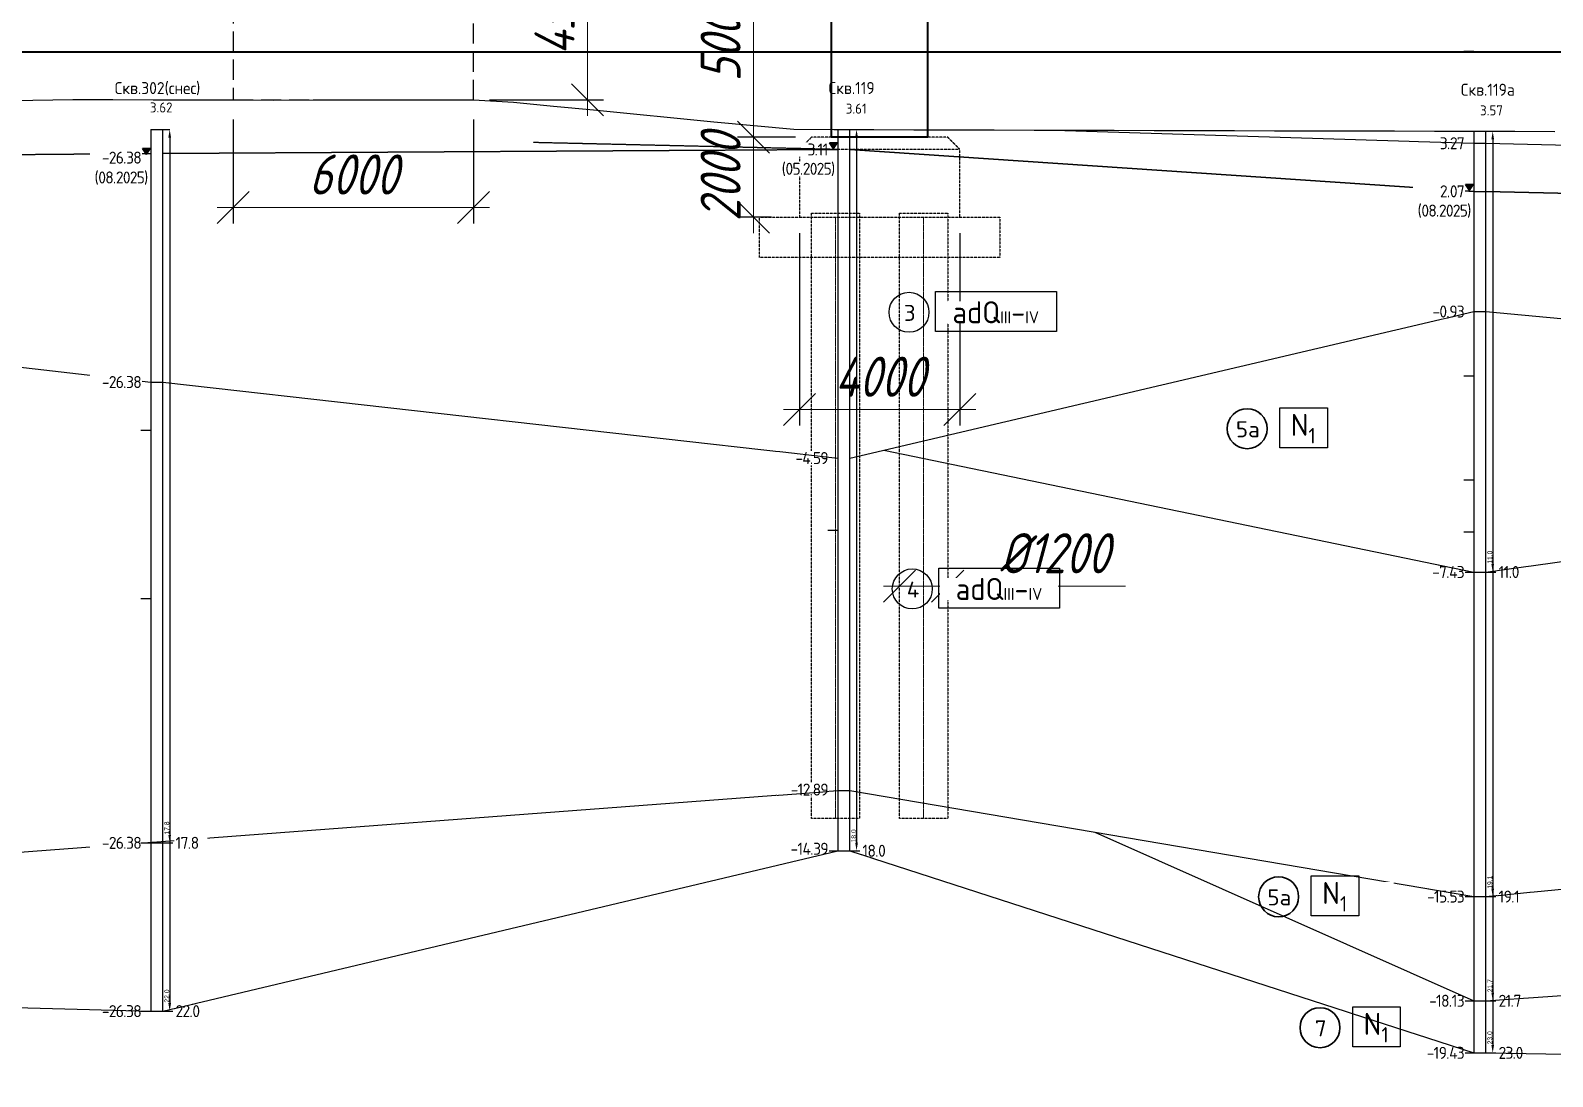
# Model space of a CAD drawing. Header units: millimetres. Extents: x 1864 to 10174863, y -4887456 to 5366151.
# Drawn here: x 9822958 to 9860962, y -20026 to 6080 of the extents above; entities that cross this region are included whole.
import ezdxf
from ezdxf.enums import TextEntityAlignment as Align

# ---------------------------------------------------------------- set-up
doc = ezdxf.new("R2010")
doc.units = ezdxf.units.MM
for name, pattern in [('ACAD_ISO10W100', [18.5, 12, -3, 0.5, -3]), ('DASHED', [7, 5, -2, 0]), ('невидимая', [9.525, 6.35, -3.175]), ('осевая', [2, 1.25, -0.25, 0.25, -0.25])]:
    doc.linetypes.add(name, pattern=pattern)
for name, color, linetype, lineweight in [('01_Основные', 7, 'Continuous', 40), ('1-Бетон', 106, 'Continuous', 35), ('S-OPOR', 2, 'Continuous', 40), ('ИС_Основная', 7, 'Continuous', 35), ('ИС_Ось', 3, 'осевая', 18), ('ИС_Размер', 3, 'Continuous', 18), ('Тонкая', 3, 'Continuous', 15), ('Штриховка', 2, 'Continuous', 5)]:
    doc.layers.add(name, color=color, linetype=linetype, lineweight=lineweight)
for name, color, linetype in [('geology', 250, 'Continuous'), ('Возрастные индексы', 1, 'Continuous'), ('Геология', 250, 'Continuous'), ('ИС_Невидимая', 4, 'невидимая'), ('Номера ИГЭ', 22, 'Continuous'), ('Отметки в скважинах', 7, 'Continuous'), ('Скважина', 170, 'Continuous'), ('Черный профиль', 3, 'Continuous')]:
    doc.layers.add(name, color=color, linetype=linetype)
doc.layers.add('Оси_Невидимые', color=5, linetype='Continuous', plot=False)
doc.layers.add('Помощь_Невидимый', color=7, linetype='Continuous', lineweight=30, plot=False)
doc.styles.add('0', font='isocpeur.ttf', dxfattribs={"width": 0.8, "oblique": 15})
doc.styles.get("Standard").update_dxf_attribs({"font": 'arial.ttf'})
doc.styles.add('Стандарт-геология', font='romant.shx', dxfattribs={"width": 0.9, "height": 2.5})
doc.dimstyles.new('М400нов', dxfattribs={"dimscale": 400, "dimtxt": 2.5, "dimasz": 2, "dimexe": 1, "dimexo": 1, "dimgap": 0.8, "dimtad": 1, "dimdec": 0, "dimzin": 0, "dimdsep": 46, "dimtxsty": '0', "dimblk": 'OBLIQUE', "dimcen": 0.09, "dimdle": 1, "dimclrd": 256, "dimclre": 256, "dimclrt": 256, "dimadec": 4, "dimazin": 0, "dimtfac": 1, "dimtdec": 0, "dimtmove": 1, "dimatfit": 2, "dimfxl": 1, "dimtolj": 1, "dimtzin": 0, "dimlwd": -1, "dimarcsym": 0})
doc.dimstyles.new('Скважина', dxfattribs={"dimtxt": 1.2, "dimasz": 2, "dimexe": 0, "dimexo": 0, "dimgap": 0.1, "dimtad": 1, "dimjust": 2, "dimtoh": 1, "dimdec": 1, "dimlfac": 0.1, "dimrnd": 0.1, "dimzin": 0, "dimdsep": 46, "dimtxsty": 'Standard', "dimcen": 0, "dimdle": 1.5, "dimadec": 1, "dimazin": 0, "dimtfac": 1, "dimtdec": 1, "dimtofl": 0, "dimtmove": 0, "dimatfit": 3, "dimfxl": 3, "dimtolj": 1, "dimtzin": 0, "dimarcsym": 0})

# ---------------------------------------------------------------- blocks, each defined once
blk = doc.blocks.new('_OBLIQUE')
at = {"color": 0, "linetype": 'ByBlock', "lineweight": -2}
blk.add_line((0.5, 0.5), (-0.5, -0.5), dxfattribs=at)
blk = doc.blocks.new('*D893')
at = {"layer": 'Defpoints', "color": 0, "linetype": 'Continuous', "transparency": 16777216}
for p in [(9828018, 4256), (9834018, 4256), (9834018, 1665)]:
    blk.add_point(p, dxfattribs=at)
at = {"layer": 'ИС_Размер', "lineweight": -2, "transparency": 16777216}
for p, q in [((9828018, 3856), (9828018, 1265)), ((9834018, 3856), (9834018, 1265))]:
    blk.add_line(p, q, dxfattribs=at)
at = {"layer": 'ИС_Размер', "transparency": 16777216}
blk.add_line((9827618, 1665), (9834418, 1665), dxfattribs=at)
at = {"layer": 'ИС_Размер', "linetype": 'Continuous', "transparency": 16777216, "xscale": 800, "yscale": 800, "zscale": 800, "rotation": 180}
blk.add_blockref('_OBLIQUE', (9828018, 1665), dxfattribs=at)
at = {"layer": 'ИС_Размер', "linetype": 'Continuous', "transparency": 16777216, "xscale": 800, "yscale": 800, "zscale": 800}
blk.add_blockref('_OBLIQUE', (9834018, 1665), dxfattribs=at)
at = {"layer": 'ИС_Размер', "linetype": 'Continuous', "transparency": 16777216, "insert": (9831018, 2485), "char_height": 1000, "attachment_point": 5, "style": '0'}
blk.add_mtext('\\A1;6000', dxfattribs=at)
blk = doc.blocks.new('*D892')
at = {"layer": 'Defpoints', "color": 0, "linetype": 'Continuous', "transparency": 16777216}
for p in [(9834018, 8851), (9836864, 8851), (9834018, 4351)]:
    blk.add_point(p, dxfattribs=at)
at = {"layer": 'ИС_Размер', "transparency": 16777216}
blk.add_line((9836864, 3951), (9836864, 9251), dxfattribs=at)
at = {"layer": 'ИС_Размер', "lineweight": -2, "transparency": 16777216}
for p, q in [((9834418, 8851), (9837264, 8851)), ((9834418, 4351), (9837264, 4351))]:
    blk.add_line(p, q, dxfattribs=at)
at = {"layer": 'ИС_Размер', "linetype": 'Continuous', "transparency": 16777216, "xscale": 800, "yscale": 800, "zscale": 800}
for p, rotation in [((9836864, 8851), 90), ((9836864, 4351), 270)]:
    blk.add_blockref('_OBLIQUE', p, dxfattribs=dict(at, rotation=rotation))
at = {"layer": 'ИС_Размер', "linetype": 'Continuous', "transparency": 16777216, "insert": (9836044, 6601), "char_height": 1000, "attachment_point": 5, "rotation": 90, "style": '0'}
blk.add_mtext('\\A1;4500', dxfattribs=at)
blk = doc.blocks.new('*D1001')
at = {"layer": 'Defpoints', "color": 0, "linetype": 'Continuous', "transparency": 16777216}
for p in [(9842960, 8417), (9841009, 3417), (9842460, 3417)]:
    blk.add_point(p, dxfattribs=at)
at = {"layer": 'ИС_Размер', "transparency": 16777216}
blk.add_line((9841009, 8817), (9841009, 3017), dxfattribs=at)
at = {"layer": 'ИС_Размер', "lineweight": -2, "transparency": 16777216}
for p, q in [((9842560, 8417), (9840609, 8417)), ((9842060, 3417), (9840609, 3417))]:
    blk.add_line(p, q, dxfattribs=at)
at = {"layer": 'ИС_Размер', "linetype": 'Continuous', "transparency": 16777216, "xscale": 800, "yscale": 800, "zscale": 800}
for p, rotation in [((9841009, 8417), 90), ((9841009, 3417), 270)]:
    blk.add_blockref('_OBLIQUE', p, dxfattribs=dict(at, rotation=rotation))
at = {"layer": 'ИС_Размер', "linetype": 'Continuous', "transparency": 16777216, "insert": (9840189, 5917), "char_height": 1000, "attachment_point": 5, "rotation": 90, "style": '0'}
blk.add_mtext('\\A1;5000', dxfattribs=at)
blk = doc.blocks.new('*D1000')
at = {"layer": 'Defpoints', "color": 0, "linetype": 'Continuous', "transparency": 16777216}
for p in [(9841009, 3417), (9842159, 3417), (9841859, 1417)]:
    blk.add_point(p, dxfattribs=at)
at = {"layer": 'ИС_Размер', "transparency": 16777216}
blk.add_line((9841009, 1017), (9841009, 3817), dxfattribs=at)
at = {"layer": 'ИС_Размер', "lineweight": -2, "transparency": 16777216}
for p, q in [((9841759, 3417), (9840609, 3417)), ((9841459, 1417), (9840609, 1417))]:
    blk.add_line(p, q, dxfattribs=at)
at = {"layer": 'ИС_Размер', "linetype": 'Continuous', "transparency": 16777216, "xscale": 800, "yscale": 800, "zscale": 800}
for p, rotation in [((9841009, 3417), 90), ((9841009, 1417), 270)]:
    blk.add_blockref('_OBLIQUE', p, dxfattribs=dict(at, rotation=rotation))
at = {"layer": 'ИС_Размер', "linetype": 'Continuous', "transparency": 16777216, "insert": (9840189, 2417), "char_height": 1000, "attachment_point": 5, "rotation": 90, "style": '0'}
blk.add_mtext('\\A1;2000', dxfattribs=at)
blk = doc.blocks.new('*D1004')
at = {"layer": 'Defpoints', "color": 0, "linetype": 'Continuous', "transparency": 16777216}
for p in [(9842160, 1417), (9846160, 1417), (9846160, -3382)]:
    blk.add_point(p, dxfattribs=at)
at = {"layer": 'ИС_Размер', "lineweight": -2, "transparency": 16777216}
for p, q in [((9842160, 1017), (9842160, -3782)), ((9846160, 1017), (9846160, -3782))]:
    blk.add_line(p, q, dxfattribs=at)
at = {"layer": 'ИС_Размер', "transparency": 16777216}
blk.add_line((9841760, -3382), (9846560, -3382), dxfattribs=at)
at = {"layer": 'ИС_Размер', "linetype": 'Continuous', "transparency": 16777216, "xscale": 800, "yscale": 800, "zscale": 800, "rotation": 180}
blk.add_blockref('_OBLIQUE', (9842160, -3382), dxfattribs=at)
at = {"layer": 'ИС_Размер', "linetype": 'Continuous', "transparency": 16777216, "xscale": 800, "yscale": 800, "zscale": 800}
blk.add_blockref('_OBLIQUE', (9846160, -3382), dxfattribs=at)
at = {"layer": 'ИС_Размер', "linetype": 'Continuous', "transparency": 16777216, "insert": (9844160, -2562), "char_height": 1000, "attachment_point": 5, "style": '0'}
blk.add_mtext('\\A1;4000', dxfattribs=at)
blk = doc.blocks.new('*D999')
at = {"layer": 'Defpoints', "color": 0, "linetype": 'Continuous', "transparency": 16777216}
for p in [(9844659, -7787), (9845859, -7787), (9845859, -7787)]:
    blk.add_point(p, dxfattribs=at)
at = {"layer": 'ИС_Размер', "transparency": 16777216}
for p, q in [((9844259, -7787), (9846259, -7787)), ((9850299, -7787), (9845859, -7787))]:
    blk.add_line(p, q, dxfattribs=at)
at = {"layer": 'ИС_Размер', "linetype": 'Continuous', "transparency": 16777216, "xscale": 800, "yscale": 800, "zscale": 800, "rotation": 180}
blk.add_blockref('_OBLIQUE', (9844659, -7787), dxfattribs=at)
at = {"layer": 'ИС_Размер', "linetype": 'Continuous', "transparency": 16777216, "xscale": 800, "yscale": 800, "zscale": 800}
blk.add_blockref('_OBLIQUE', (9845859, -7787), dxfattribs=at)
at = {"layer": 'ИС_Размер', "linetype": 'Continuous', "transparency": 16777216, "insert": (9848525, -6967), "char_height": 1000, "attachment_point": 5, "style": '0'}
blk.add_mtext('\\A1;%%C1200', dxfattribs=at)
blk = doc.blocks.new('*D910')
at = {"layer": 'Defpoints', "color": 0, "transparency": 16777216}
for p in [(0, 90), (0, -90), (1.69, -90)]:
    blk.add_point(p, dxfattribs=at)
at = {"layer": 'Оси_Невидимые', "color": 0, "lineweight": -2, "transparency": 16777216}
for p, q in [((0, 90), (1.69, 90)), ((1.69, 88), (1.69, -88)), ((0, -90), (1.69, -90))]:
    blk.add_line(p, q, dxfattribs=at)
at = {"layer": 'Оси_Невидимые', "color": 0, "transparency": 16777216}
for points in [[(1.36, 88), (2.03, 88), (1.69, 90)], [(1.36, -88), (2.03, -88), (1.69, -90)]]:
    blk.add_solid(points, dxfattribs=at)
at = {"layer": 'Оси_Невидимые', "color": 0, "transparency": 16777216, "insert": (0.98, -86.3), "char_height": 1.2, "attachment_point": 5, "rotation": 90}
blk.add_mtext('\\A1;18.0', dxfattribs=at)
blk = doc.blocks.new('*U1054')
at = {"layer": 'Скважина'}
for p, q in [((-1.5, 0), (-1.5, -180)), ((1.5, -180), (1.5, 0)), ((-1.5, -180), (1.5, -180))]:
    blk.add_line(p, q, dxfattribs=at)
blk = doc.blocks.new('A$C7669062A')
at = {"layer": 'Возрастные индексы', "color": 250}
blk.add_lwpolyline([(11.62, 10.2), (41.78, 10.2), (41.78, 0.2), (11.62, 0.2)], close=True, dxfattribs=at)
at = {"layer": 'Номера ИГЭ', "color": 250, "style": 'Стандарт-геология'}
blk.add_text('3', height=4, dxfattribs=at).set_placement((5.17, 4.84), align=Align.MIDDLE)
at = {"layer": 'Возрастные индексы', "color": 250, "insert": (26.64, 4.99), "char_height": 3, "width": 29.5251, "attachment_point": 5, "style": 'Стандарт-геология', "bg_fill": 3, "box_fill_scale": 1, "bg_fill_color": 256, "bg_fill_transparency": 0}
blk.add_mtext('{\\H1.833x;аdQ}III{\\H1.833x;-}IV', dxfattribs=at)
at = {"color": 18, "true_color": 0x000000}
blk.add_circle((4.99, 4.99), 4.99, dxfattribs=at)
blk = doc.blocks.new('A$C2FC637E1')
at = {"layer": 'Штриховка'}
h = blk.add_hatch(color=5, dxfattribs=at)
h.dxf.hatch_style = 1
h.paths.add_polyline_path([(2, 1.5), (1, 1.5), (0, 1.5), (1, 0)])
at = {"layer": 'Геология', "color": 5}
for points in [[(1, 1.5), (0, 1.5)], [(1, 0), (1, 0), (0, 1.5)], [(2, 1.5), (1, 1.5)], [(1, 0), (2, 1.5)]]:
    blk.add_lwpolyline(points, dxfattribs=at)
blk = doc.blocks.new('A$C79B84F9B')
at = {"layer": 'Возрастные индексы', "color": 250}
blk.add_lwpolyline([(11.62, 10.2), (41.78, 10.2), (41.78, 0.2), (11.62, 0.2)], close=True, dxfattribs=at)
at = {"layer": 'Номера ИГЭ', "color": 250, "style": 'Стандарт-геология'}
blk.add_text('4', height=4, dxfattribs=at).set_placement((5.17, 4.84), align=Align.MIDDLE)
at = {"layer": 'Возрастные индексы', "color": 250, "insert": (26.64, 4.99), "char_height": 3, "width": 29.5251, "attachment_point": 5, "style": 'Стандарт-геология', "bg_fill": 3, "box_fill_scale": 1, "bg_fill_color": 256, "bg_fill_transparency": 0}
blk.add_mtext('{\\H1.833x;аdQ}III{\\H1.833x;-}IV', dxfattribs=at)
at = {"color": 18, "true_color": 0x000000}
blk.add_circle((4.99, 4.99), 4.99, dxfattribs=at)
blk = doc.blocks.new('*D1096')
at = {"layer": 'Defpoints', "color": 0, "transparency": 16777216}
for p in [(0, 90), (0, -140), (1.69, -140)]:
    blk.add_point(p, dxfattribs=at)
at = {"layer": 'Оси_Невидимые', "color": 0, "lineweight": -2, "transparency": 16777216}
for p, q in [((0, 90), (1.69, 90)), ((1.69, 88), (1.69, -138)), ((0, -140), (1.69, -140))]:
    blk.add_line(p, q, dxfattribs=at)
at = {"layer": 'Оси_Невидимые', "color": 0, "transparency": 16777216}
for points in [[(1.36, 88), (2.03, 88), (1.69, 90)], [(1.36, -138), (2.03, -138), (1.69, -140)]]:
    blk.add_solid(points, dxfattribs=at)
at = {"layer": 'Оси_Невидимые', "color": 0, "transparency": 16777216, "insert": (0.98, -136.23), "char_height": 1.2, "attachment_point": 5, "rotation": 90}
blk.add_mtext('\\A1;23.0', dxfattribs=at)
blk = doc.blocks.new('*U1064')
at = {"layer": 'Скважина'}
for p, q in [((-1.5, 0), (-1.5, -230)), ((1.5, -230), (1.5, 0)), ((-1.5, -230), (1.5, -230))]:
    blk.add_line(p, q, dxfattribs=at)
blk = doc.blocks.new('*U1065')
at = {"layer": 'Скважина'}
for p, q in [((-1.5, 0), (-1.5, -220)), ((1.5, -220), (1.5, 0)), ((-1.5, -220), (1.5, -220))]:
    blk.add_line(p, q, dxfattribs=at)
blk = doc.blocks.new('*D1078')
at = {"layer": 'Defpoints', "color": 0, "transparency": 16777216}
for p in [(0, 107), (0, -113), (1.69, -113)]:
    blk.add_point(p, dxfattribs=at)
at = {"layer": 'Оси_Невидимые', "color": 0, "lineweight": -2, "transparency": 16777216}
for p, q in [((0, 107), (1.69, 107)), ((1.69, 105), (1.69, -111)), ((0, -113), (1.69, -113))]:
    blk.add_line(p, q, dxfattribs=at)
at = {"layer": 'Оси_Невидимые', "color": 0, "transparency": 16777216}
for points in [[(1.36, 105), (2.03, 105), (1.69, 107)], [(1.36, -111), (2.03, -111), (1.69, -113)]]:
    blk.add_solid(points, dxfattribs=at)
at = {"layer": 'Оси_Невидимые', "color": 0, "transparency": 16777216, "insert": (0.98, -109.23), "char_height": 1.2, "attachment_point": 5, "rotation": 90}
blk.add_mtext('\\A1;22.0', dxfattribs=at)
blk = doc.blocks.new('*D1080')
at = {"layer": 'Defpoints', "color": 0, "transparency": 16777216}
for p in [(0, 77), (0, -140), (1.69, -140)]:
    blk.add_point(p, dxfattribs=at)
at = {"layer": 'Оси_Невидимые', "color": 0, "lineweight": -2, "transparency": 16777216}
for p, q in [((0, 77), (1.69, 77)), ((1.69, 75), (1.69, -138)), ((0, -140), (1.69, -140))]:
    blk.add_line(p, q, dxfattribs=at)
at = {"layer": 'Оси_Невидимые', "color": 0, "transparency": 16777216}
for points in [[(1.36, 75), (2.03, 75), (1.69, 77)], [(1.36, -138), (2.03, -138), (1.69, -140)]]:
    blk.add_solid(points, dxfattribs=at)
at = {"layer": 'Оси_Невидимые', "color": 0, "transparency": 16777216, "insert": (0.99, -136.23), "char_height": 1.2, "attachment_point": 5, "rotation": 90}
blk.add_mtext('\\A1;21.7', dxfattribs=at)
blk = doc.blocks.new('*D1082')
at = {"layer": 'Defpoints', "color": 0, "transparency": 16777216}
for p in [(0, 51), (0, -140), (1.69, -140)]:
    blk.add_point(p, dxfattribs=at)
at = {"layer": 'Оси_Невидимые', "color": 0, "lineweight": -2, "transparency": 16777216}
for p, q in [((0, 51), (1.69, 51)), ((1.69, 49), (1.69, -138)), ((0, -140), (1.69, -140))]:
    blk.add_line(p, q, dxfattribs=at)
at = {"layer": 'Оси_Невидимые', "color": 0, "transparency": 16777216}
for points in [[(1.36, 49), (2.03, 49), (1.69, 51)], [(1.36, -138), (2.03, -138), (1.69, -140)]]:
    blk.add_solid(points, dxfattribs=at)
at = {"layer": 'Оси_Невидимые', "color": 0, "transparency": 16777216, "insert": (0.98, -136.41), "char_height": 1.2, "attachment_point": 5, "rotation": 90}
blk.add_mtext('\\A1;19.1', dxfattribs=at)
blk = doc.blocks.new('*D1084')
at = {"layer": 'Defpoints', "color": 0, "transparency": 16777216}
for p in [(0, -30), (0, -140), (1.69, -140)]:
    blk.add_point(p, dxfattribs=at)
at = {"layer": 'Оси_Невидимые', "color": 0, "lineweight": -2, "transparency": 16777216}
for p, q in [((0, -30), (1.69, -30)), ((1.69, -32), (1.69, -138)), ((0, -140), (1.69, -140))]:
    blk.add_line(p, q, dxfattribs=at)
at = {"layer": 'Оси_Невидимые', "color": 0, "transparency": 16777216}
for points in [[(1.36, -32), (2.03, -32), (1.69, -30)], [(1.36, -138), (2.03, -138), (1.69, -140)]]:
    blk.add_solid(points, dxfattribs=at)
at = {"layer": 'Оси_Невидимые', "color": 0, "transparency": 16777216, "insert": (0.98, -136.3), "char_height": 1.2, "attachment_point": 5, "rotation": 90}
blk.add_mtext('\\A1;11.0', dxfattribs=at)
blk = doc.blocks.new('A$C41da21a2')
at = {"layer": 'Возрастные индексы', "color": 250, "insert": (1899, 499), "char_height": 300, "width": 2952.51, "attachment_point": 5, "style": 'Стандарт-геология', "bg_fill": 3, "box_fill_scale": 1, "bg_fill_color": 256, "bg_fill_transparency": 0}
blk.add_mtext('\\A1;{\\H1.833x;N\\H0.7x;\\S^ 1;}', dxfattribs=at)
at = {"color": 18, "true_color": 0x000000}
blk.add_circle((499, 499), 499, dxfattribs=at)
at = {"layer": 'Возрастные индексы', "color": 250}
blk.add_lwpolyline([(1315, 1020), (2501, 1020), (2501, 20), (1315, 20)], close=True, dxfattribs=at)
at = {"layer": 'Номера ИГЭ', "color": 250, "style": 'Стандарт-геология'}
blk.add_text('5а', height=400, dxfattribs=at).set_placement((517, 484), align=Align.MIDDLE)
blk = doc.blocks.new('A$C721D11AD')
at = {"layer": 'Возрастные индексы', "color": 250, "insert": (1899, 499), "char_height": 300, "width": 2952.51, "attachment_point": 5, "style": 'Стандарт-геология', "bg_fill": 3, "box_fill_scale": 1, "bg_fill_color": 256, "bg_fill_transparency": 0}
blk.add_mtext('\\A1;{\\H1.833x;N\\H0.7x;\\S^ 1;}', dxfattribs=at)
at = {"color": 18, "true_color": 0x000000}
blk.add_circle((499, 499), 499, dxfattribs=at)
at = {"layer": 'Возрастные индексы', "color": 250}
blk.add_lwpolyline([(1315, 1020), (2501, 1020), (2501, 20), (1315, 20)], close=True, dxfattribs=at)
at = {"layer": 'Номера ИГЭ', "color": 250, "style": 'Стандарт-геология'}
blk.add_text('7', height=400, dxfattribs=at).set_placement((517, 484), align=Align.MIDDLE)
blk = doc.blocks.new('*D1086')
at = {"layer": 'Defpoints', "color": 0, "transparency": 16777216}
for p in [(0, 65), (0, -113), (1.69, -113)]:
    blk.add_point(p, dxfattribs=at)
at = {"layer": 'Оси_Невидимые', "color": 0, "lineweight": -2, "transparency": 16777216}
for p, q in [((0, 65), (1.69, 65)), ((1.69, 63), (1.69, -111)), ((0, -113), (1.69, -113))]:
    blk.add_line(p, q, dxfattribs=at)
at = {"layer": 'Оси_Невидимые', "color": 0, "transparency": 16777216}
for points in [[(1.36, 63), (2.03, 63), (1.69, 65)], [(1.36, -111), (2.03, -111), (1.69, -113)]]:
    blk.add_solid(points, dxfattribs=at)
at = {"layer": 'Оси_Невидимые', "color": 0, "transparency": 16777216, "insert": (0.98, -109.3), "char_height": 1.2, "attachment_point": 5, "rotation": 90}
blk.add_mtext('\\A1;17.8', dxfattribs=at)
blk = doc.blocks.new('*U909')
at = {"layer": 'Отметки в скважинах'}
for p, q in [((-5.5, -90), (-3, -90)), ((0, -90), (2.5, -90))]:
    blk.add_line(p, q, dxfattribs=at)
at = {"layer": 'Помощь_Невидимый', "color": 5, "lineweight": -3}
for p, q in [((-5.5, -10), (-3, -10)), ((0, -90), (2.5, -90))]:
    blk.add_line(p, q, dxfattribs=at)
at = {"layer": 'Оси_Невидимые'}
dim = blk.add_aligned_dim(p1=(0, 90), p2=(0, -90), distance=1.69, dimstyle='Скважина', dxfattribs=at)
dim.commit()
dim.dimension.update_dxf_attribs({"geometry": '*D910', "text_midpoint": (0.98, -86.3)})
at = {"layer": 'Отметки в скважинах', "lineweight": 13, "insert": (3.15, -90), "char_height": 3, "width": 7.6116, "attachment_point": 4, "style": 'Стандарт-геология', "bg_fill": 3, "box_fill_scale": 1.1, "bg_fill_color": 256, "bg_fill_transparency": 0}
blk.add_mtext('{\\T0.9;18.0}', dxfattribs=at)
blk = doc.blocks.new('*U1095')
at = {"layer": 'Отметки в скважинах'}
for p, q in [((-5.5, -140), (-3, -140)), ((0, -140), (2.5, -140))]:
    blk.add_line(p, q, dxfattribs=at)
at = {"layer": 'Помощь_Невидимый', "color": 5, "lineweight": -3}
for p, q in [((-5.5, -10), (-3, -10)), ((0, -140), (2.5, -140))]:
    blk.add_line(p, q, dxfattribs=at)
at = {"layer": 'Оси_Невидимые'}
dim = blk.add_aligned_dim(p1=(0, 90), p2=(0, -140), distance=1.69, dimstyle='Скважина', dxfattribs=at)
dim.commit()
dim.dimension.update_dxf_attribs({"geometry": '*D1096', "text_midpoint": (0.98, -136.23)})
at = {"layer": 'Отметки в скважинах', "lineweight": 13, "insert": (3.15, -140), "char_height": 3, "width": 7.6116, "attachment_point": 4, "style": 'Стандарт-геология', "bg_fill": 3, "box_fill_scale": 1.1, "bg_fill_color": 256, "bg_fill_transparency": 0}
blk.add_mtext('{\\T0.9;23.0}', dxfattribs=at)
blk = doc.blocks.new('*U1077')
at = {"layer": 'Отметки в скважинах'}
for p, q in [((-5.5, -113), (-3, -113)), ((0, -113), (2.5, -113))]:
    blk.add_line(p, q, dxfattribs=at)
at = {"layer": 'Помощь_Невидимый', "color": 5, "lineweight": -3}
for p, q in [((-5.5, -10), (-3, -10)), ((0, -113), (2.5, -113))]:
    blk.add_line(p, q, dxfattribs=at)
at = {"layer": 'Оси_Невидимые'}
dim = blk.add_aligned_dim(p1=(0, 107), p2=(0, -113), distance=1.69, dimstyle='Скважина', dxfattribs=at)
dim.commit()
dim.dimension.update_dxf_attribs({"geometry": '*D1078', "text_midpoint": (0.98, -109.23)})
at = {"layer": 'Отметки в скважинах', "lineweight": 13, "insert": (3.15, -113), "char_height": 3, "width": 7.6116, "attachment_point": 4, "style": 'Стандарт-геология', "bg_fill": 3, "box_fill_scale": 1.1, "bg_fill_color": 256, "bg_fill_transparency": 0}
blk.add_mtext('{\\T0.9;22.0}', dxfattribs=at)
blk = doc.blocks.new('*U1079')
at = {"layer": 'Отметки в скважинах'}
for p, q in [((-5.5, -140), (-3, -140)), ((0, -140), (2.5, -140))]:
    blk.add_line(p, q, dxfattribs=at)
at = {"layer": 'Помощь_Невидимый', "color": 5, "lineweight": -3}
for p, q in [((-5.5, -10), (-3, -10)), ((0, -140), (2.5, -140))]:
    blk.add_line(p, q, dxfattribs=at)
at = {"layer": 'Оси_Невидимые'}
dim = blk.add_aligned_dim(p1=(0, 77), p2=(0, -140), distance=1.69, dimstyle='Скважина', dxfattribs=at)
dim.commit()
dim.dimension.update_dxf_attribs({"geometry": '*D1080', "text_midpoint": (0.99, -136.23)})
at = {"layer": 'Отметки в скважинах', "lineweight": 13, "insert": (3.15, -140), "char_height": 3, "width": 7.6116, "attachment_point": 4, "style": 'Стандарт-геология', "bg_fill": 3, "box_fill_scale": 1.1, "bg_fill_color": 256, "bg_fill_transparency": 0}
blk.add_mtext('{\\T0.9;21.7}', dxfattribs=at)
blk = doc.blocks.new('*U1081')
at = {"layer": 'Отметки в скважинах'}
for p, q in [((-5.5, -140), (-3, -140)), ((0, -140), (2.5, -140))]:
    blk.add_line(p, q, dxfattribs=at)
at = {"layer": 'Помощь_Невидимый', "color": 5, "lineweight": -3}
for p, q in [((-5.5, -10), (-3, -10)), ((0, -140), (2.5, -140))]:
    blk.add_line(p, q, dxfattribs=at)
at = {"layer": 'Оси_Невидимые'}
dim = blk.add_aligned_dim(p1=(0, 51), p2=(0, -140), distance=1.69, dimstyle='Скважина', dxfattribs=at)
dim.commit()
dim.dimension.update_dxf_attribs({"geometry": '*D1082', "text_midpoint": (0.98, -136.41)})
at = {"layer": 'Отметки в скважинах', "lineweight": 13, "insert": (3.15, -140), "char_height": 3, "width": 7.6116, "attachment_point": 4, "style": 'Стандарт-геология', "bg_fill": 3, "box_fill_scale": 1.1, "bg_fill_color": 256, "bg_fill_transparency": 0}
blk.add_mtext('{\\T0.9;19.1}', dxfattribs=at)
blk = doc.blocks.new('*U1083')
at = {"layer": 'Отметки в скважинах'}
for p, q in [((-5.5, -140), (-3, -140)), ((0, -140), (2.5, -140))]:
    blk.add_line(p, q, dxfattribs=at)
at = {"layer": 'Помощь_Невидимый', "color": 5, "lineweight": -3}
for p, q in [((-5.5, -10), (-3, -10)), ((0, -140), (2.5, -140))]:
    blk.add_line(p, q, dxfattribs=at)
at = {"layer": 'Оси_Невидимые'}
dim = blk.add_aligned_dim(p1=(0, -30), p2=(0, -140), distance=1.69, dimstyle='Скважина', dxfattribs=at)
dim.commit()
dim.dimension.update_dxf_attribs({"geometry": '*D1084', "text_midpoint": (0.98, -136.3)})
at = {"layer": 'Отметки в скважинах', "lineweight": 13, "insert": (3.15, -140), "char_height": 3, "width": 7.6116, "attachment_point": 4, "style": 'Стандарт-геология', "bg_fill": 3, "box_fill_scale": 1.1, "bg_fill_color": 256, "bg_fill_transparency": 0}
blk.add_mtext('{\\T0.9;11.0}', dxfattribs=at)
blk = doc.blocks.new('*U1085')
at = {"layer": 'Отметки в скважинах'}
for p, q in [((-5.5, -113), (-3, -113)), ((0, -113), (2.5, -113))]:
    blk.add_line(p, q, dxfattribs=at)
at = {"layer": 'Помощь_Невидимый', "color": 5, "lineweight": -3}
for p, q in [((-5.5, -10), (-3, -10)), ((0, -113), (2.5, -113))]:
    blk.add_line(p, q, dxfattribs=at)
at = {"layer": 'Оси_Невидимые'}
dim = blk.add_aligned_dim(p1=(0, 65), p2=(0, -113), distance=1.69, dimstyle='Скважина', dxfattribs=at)
dim.commit()
dim.dimension.update_dxf_attribs({"geometry": '*D1086', "text_midpoint": (0.98, -109.3)})
at = {"layer": 'Отметки в скважинах', "lineweight": 13, "insert": (3.15, -113), "char_height": 3, "width": 7.6116, "attachment_point": 4, "style": 'Стандарт-геология', "bg_fill": 3, "box_fill_scale": 1.1, "bg_fill_color": 256, "bg_fill_transparency": 0}
blk.add_mtext('{\\T0.9;17.8}', dxfattribs=at)
blk = doc.blocks.new('нов геол')
at = {"layer": 'Геология', "color": 18, "true_color": 0x000000, "flags": 128}
blk.add_lwpolyline([(8531811, 418703), (8532111, 418703)], dxfattribs=at)
at = {"layer": 'geology', "color": 5, "xscale": 100, "yscale": 100, "zscale": 100}
blk.add_blockref('*U1065', (8531961, 418703), dxfattribs=at)
at = {"layer": 'Скважина', "color": 0, "xscale": 100, "yscale": 100, "zscale": 100}
for name, p in [('*U909', (8549261, 409706)), ('*U1095', (8565145, 409662))]:
    blk.add_blockref(name, p, dxfattribs=at)
at = {"layer": 'Отметки в скважинах', "color": 0, "lineweight": 13, "insert": (8531561, 396703), "char_height": 300, "width": 1241.03, "attachment_point": 6, "style": 'Стандарт-геология', "bg_fill": 3, "box_fill_scale": 1.1, "bg_fill_color": 256, "bg_fill_transparency": 0}
blk.add_mtext('{\\T0.9;-26.38}', dxfattribs=at)
at = {"layer": 'Скважина', "color": 0, "style": 'Стандарт-геология', "width": 0.9}
for s, p in [('Скв.302(снес)', (8531977, 419589)), ('Скв.119', (8549308, 419591)), ('Скв.119а', (8565193, 419548))]:
    blk.add_text(s, height=300, dxfattribs=at).set_placement(p, align=Align.CENTER)
at = {"layer": 'Скважина', "color": 0, "lineweight": 13, "style": 'Стандарт-геология', "width": 0.9}
for s, p in [('3.62', (8532351, 419380)), ('3.61', (8549683, 419351)), ('3.57', (8565568, 419307))]:
    blk.add_text(s, height=250, dxfattribs=at).set_placement(p, align=Align.TOP_RIGHT)
at = {"layer": 'Геология', "color": 18, "true_color": 0x000000, "flags": 128}
for points in [[(8548961, 418706), (8549261, 418706)], [(8564845, 418662), (8565145, 418662)], [(8564845, 418362), (8565145, 418362)], [(8564845, 417162), (8565145, 417162)], [(8564845, 414162), (8565145, 414162)], [(8564845, 407662), (8565145, 407662)], [(8548961, 402206), (8549261, 402206)], [(8564845, 399562), (8565145, 399562)], [(8564845, 396962), (8565145, 396962)]]:
    blk.add_lwpolyline(points, dxfattribs=at)
at = {"layer": 'ИС_Основная', "color": 146, "linetype": 'Continuous', "true_color": 0x105689, "flags": 128}
blk.add_lwpolyline([(8549261, 418206), (8564845, 417162)], dxfattribs=at)
at = {"layer": 'geology', "color": 5, "xscale": 100, "yscale": 100, "zscale": 100}
for name, p in [('*U1054', (8549111, 418706)), ('*U1064', (8564995, 418662))]:
    blk.add_blockref(name, p, dxfattribs=at)
at = {"layer": 'Геология', "color": 18, "true_color": 0x000000, "xscale": 100, "yscale": 100, "zscale": 100}
for name, p in [('A$C7669062A', (8550241, 413645)), ('A$C79B84F9B', (8550323, 406741))]:
    blk.add_blockref(name, p, dxfattribs=at)
at = {"layer": 'Скважина', "color": 0, "xscale": 100, "yscale": 100, "zscale": 100}
blk.add_blockref('*U1077', (8532111, 408003), dxfattribs=at)
at = {"layer": 'Отметки в скважинах', "color": 0, "lineweight": 13, "char_height": 300, "width": 1241.03, "attachment_point": 6, "style": 'Стандарт-геология', "bg_fill": 3, "box_fill_scale": 1.1, "bg_fill_color": 256, "bg_fill_transparency": 0}
for s, insert in [('{\\T0.9;3.11}', (8548711, 418206)), ('{\\T0.9;-4.59}', (8548711, 410506)), ('{\\T0.9;-12.89}', (8548711, 402232)), ('{\\T0.9;-14.39}', (8548711, 400756)), ('{\\T0.9;-19.43}', (8564595, 395662))]:
    blk.add_mtext(s, dxfattribs=dict(at, insert=insert))
at = {"layer": 'geology'}
for p, q in [((8503260, 415676), (8531811, 412403)), ((8532111, 412403), (8548961, 410506)), ((8503260, 398776), (8548961, 402206))]:
    blk.add_line(p, q, dxfattribs=at)
at = {"layer": 'Геология', "color": 5, "linetype": 'ACAD_ISO10W100', "lineweight": 25}
blk.add_lwpolyline([(8548961, 418206), (8541352, 418380)], dxfattribs=at)
at = {"layer": 'Геология', "color": 18, "true_color": 0x000000, "flags": 128}
for points in [[(8531811, 412403), (8532111, 412403)], [(8531811, 400903), (8532111, 400903)]]:
    blk.add_lwpolyline(points, dxfattribs=at)
at = {"layer": 'ИС_Основная', "color": 146, "linetype": 'Continuous', "true_color": 0x105689}
for p, q in [((8503260, 417876), (8531811, 418103)), ((8532111, 418103), (8548961, 418206))]:
    blk.add_line(p, q, dxfattribs=at)
at = {"layer": 'geology', "xscale": 100, "yscale": 100, "zscale": 100}
blk.add_blockref('A$C2FC637E1', (8548752, 418224), dxfattribs=at)
at = {"layer": 'Скважина', "color": 0, "xscale": 100, "yscale": 100, "zscale": 100}
blk.add_blockref('*U1079', (8565145, 410962), dxfattribs=at)
at = {"layer": 'geology', "color": 5, "insert": (8548886, 417710), "char_height": 300, "width": 1241.03, "attachment_point": 6, "style": 'Стандарт-геология', "bg_fill": 3, "box_fill_scale": 1.1, "bg_fill_color": 256, "bg_fill_transparency": 0}
blk.add_mtext('{\\T0.9;(05.2025)}', dxfattribs=at)
at = {"layer": 'Скважина', "color": 0, "xscale": 100, "yscale": 100, "zscale": 100}
blk.add_blockref('*U1081', (8565145, 413562), dxfattribs=at)
at = {"layer": 'Отметки в скважинах', "color": 0, "lineweight": 13, "char_height": 300, "width": 1241.03, "attachment_point": 6, "style": 'Стандарт-геология', "bg_fill": 3, "box_fill_scale": 1.1, "bg_fill_color": 256, "bg_fill_transparency": 0}
for s, insert in [('{\\T0.9;-26.38}', (8531561, 400903)), ('{\\T0.9;-18.13}', (8564595, 396962))]:
    blk.add_mtext(s, dxfattribs=dict(at, insert=insert))
at = {"layer": 'geology'}
for p, q in [((8565145, 399562), (8600579, 403076)), ((8565145, 396962), (8600579, 399376))]:
    blk.add_line(p, q, dxfattribs=at)
at = {"layer": 'Скважина', "color": 0, "xscale": 100, "yscale": 100, "zscale": 100}
for name, p in [('*U1083', (8565145, 421662)), ('*U1085', (8532111, 412203))]:
    blk.add_blockref(name, p, dxfattribs=at)
at = {"layer": 'Отметки в скважинах', "color": 0, "lineweight": 13, "insert": (8564595, 399562), "char_height": 300, "width": 1241.03, "attachment_point": 6, "style": 'Стандарт-геология', "bg_fill": 3, "box_fill_scale": 1.1, "bg_fill_color": 256, "bg_fill_transparency": 0}
blk.add_mtext('{\\T0.9;-15.53}', dxfattribs=at)
at = {"layer": 'geology'}
for p, q in [((8565145, 414162), (8600579, 410876)), ((8565145, 407662), (8593113, 411568))]:
    blk.add_line(p, q, dxfattribs=at)
for points in [[(8565145, 418362), (8574865, 418132)], [(8549261, 402206), (8564845, 399562)], [(8555379, 401168), (8564845, 396962)]]:
    blk.add_lwpolyline(points, dxfattribs=at)
at = {"layer": 'ИС_Основная', "color": 146, "linetype": 'Continuous', "true_color": 0x105689}
blk.add_line((8565145, 417162), (8582865, 416742), dxfattribs=at)
at = {"layer": 'Отметки в скважинах', "color": 0, "lineweight": 13, "char_height": 300, "width": 1241.03, "attachment_point": 6, "style": 'Стандарт-геология', "bg_fill": 3, "box_fill_scale": 1.1, "bg_fill_color": 256, "bg_fill_transparency": 0}
for s, insert in [('{\\T0.9;3.27}', (8564595, 418362)), ('{\\T0.9;-26.38}', (8531561, 418003)), ('{\\T0.9;2.07}', (8564595, 417162)), ('{\\T0.9;-0.93}', (8564595, 414162)), ('{\\T0.9;-26.38}', (8531561, 412403)), ('{\\T0.9;-7.43}', (8564595, 407662))]:
    blk.add_mtext(s, dxfattribs=dict(at, insert=insert))
at = {"layer": 'geology'}
blk.add_line((8549261, 410506), (8564845, 414162), dxfattribs=at)
for points in [[(8554365, 418691), (8564845, 418362)], [(8550110, 410705), (8564845, 407662)]]:
    blk.add_lwpolyline(points, dxfattribs=at)
at = {"color": 6, "linetype": 'Continuous'}
blk.add_blockref('A$C721D11AD', (8560503, 395791), dxfattribs=at)
at = {"layer": '1-Бетон', "color": 6}
blk.add_blockref('A$C41da21a2', (8559469, 399058), dxfattribs=at)
at = {"layer": 'geology', "xscale": 100, "yscale": 100, "zscale": 100}
for p in [(8531601, 418081), (8564636, 417180)]:
    blk.add_blockref('A$C2FC637E1', p, dxfattribs=at)
at = {"layer": 'geology', "color": 5, "char_height": 300, "width": 1241.03, "attachment_point": 6, "style": 'Стандарт-геология', "bg_fill": 3, "box_fill_scale": 1.1, "bg_fill_color": 256, "bg_fill_transparency": 0}
for insert in [(8531735, 417493), (8564770, 416666)]:
    blk.add_mtext('{\\T0.9;(08.2025)}', dxfattribs=dict(at, insert=insert))
at = {"layer": 'geology', "color": 6}
blk.add_lwpolyline([(8503260, 397476), (8531811, 396703), (8532111, 396703), (8548961, 400706), (8549261, 400706), (8564845, 395662), (8565145, 395662), (8600579, 395076), (8600879, 395071), (8633719, 398646), (8634019, 398646), (8655416, 400420)], dxfattribs=at)
at = {"layer": '1-Бетон', "color": 6}
blk.add_blockref('A$C41da21a2', (8558684, 410740), dxfattribs=at)

msp = doc.modelspace()

# ---------------------------------------------------------------- linework, layer by layer
at = {"layer": '01_Основные', "color": 146, "linetype": 'Continuous', "true_color": 0x105689}
msp.add_line((9905228.8, 5540), (9818223.1, 5540), dxfattribs=at)
at = {"layer": 'S-OPOR'}
msp.add_lwpolyline([(9842959.9, 8416.6), (9845359.9, 8416.6), (9845359.4, 3416.6), (9842959.4, 3416.6)], close=True, dxfattribs=at)
at = {"layer": 'ИС_Невидимая', "ltscale": 0.3}
for points in [[(9842159.6, 1416.6), (9846159.6, 1416.6), (9846159.7, 3116.6), (9845859.7, 3416.6), (9842459.6, 3416.6), (9842159.6, 3116.6), (9842159.6, 1416.6)], [(9842159.6, 3116.6), (9846159.7, 3116.6)]]:
    msp.add_lwpolyline(points, dxfattribs=at)
for points in [[(9841159.6, 1416.6), (9847159.6, 1416.6), (9847159.6, 416.6), (9841159.6, 416.6)], [(9842459.4, 1516.6), (9843659.4, 1516.6), (9843659.4, -13583.4), (9842459.4, -13583.4)], [(9844659.4, 1516.6), (9845859.4, 1516.6), (9845859.4, -13583.4), (9844659.4, -13583.4)]]:
    msp.add_lwpolyline(points, close=True, dxfattribs=at)
at = {"layer": 'ИС_Ось'}
for points in [[(9843059.4, 1416.6), (9843059.4, -13583.4)], [(9845259.4, 1416.6), (9845259.4, -13583.4)]]:
    msp.add_lwpolyline(points, dxfattribs=at)
at = {"layer": 'Тонкая', "color": 7, "linetype": 'DASHED', "lineweight": 30, "ltscale": 100}
msp.add_lwpolyline([(9828018.1, 4351.1), (9834018.1, 4351.1), (9834018.1, 8851.1), (9828018.1, 8851.1), (9828018.1, 4351.1)], dxfattribs=at)
at = {"layer": 'Черный профиль', "linetype": 'Continuous', "flags": 128}
msp.add_lwpolyline([(9822018.1, 4311.7), (9823018.1, 4342), (9824018.1, 4357.6), (9825018.1, 4354), (9826018.1, 4350.6), (9827018.1, 4347.1), (9828018.1, 4344.5), (9829018.1, 4344.3), (9830018.1, 4345.6), (9831018.1, 4346.9), (9832018.1, 4348.3), (9833018.1, 4349.7), (9834018.1, 4351.1), (9835018.1, 4290.9), (9836018.1, 4193.5), (9837018.1, 4096.2), (9838018.1, 3998.7), (9839018.1, 3901), (9840018.1, 3803.3), (9841018.1, 3705.6), (9842018.1, 3613.1), (9843018.1, 3609.5), (9844018.1, 3606.3), (9845018.1, 3603.5), (9846018.1, 3600.8), (9847018.1, 3598.1), (9848018.1, 3595.3), (9849018.1, 3592.6), (9850018.1, 3589.9), (9851018.1, 3587.1), (9852018.1, 3584.4), (9853018.1, 3581.7), (9854018.1, 3579), (9855018.1, 3576.3), (9856018.1, 3573.5), (9857018.1, 3570.8), (9858018.1, 3568.1), (9859018.1, 3565.4), (9860018.1, 3562.7), (9861018.1, 3560)], dxfattribs=at)

# ---------------------------------------------------------------- dimensions: what is measured, and where the dimension line sits
at = {"layer": 'ИС_Размер', "linetype": 'Continuous'}
for base, p1, p2, picture, middle in [((9836863.9, 8851.1), (9834018.1, 4351.1), (9834018.1, 8851.1), '*D892', (9836043.9, 6601.1)), ((9841009.4, 3416.6), (9842959.9, 8416.5), (9842460.5, 3416.6), '*D1001', (9840189.4, 5916.6))]:
    dim = msp.add_linear_dim(base=base, p1=p1, p2=p2, angle=90, dimstyle='М400нов', dxfattribs=at)
    dim.commit()
    dim.dimension.update_dxf_attribs({"geometry": picture, "text_midpoint": middle})
for base, p1, p2, picture, middle in [((9834018.1, 1664.7), (9828018.1, 4255.9), (9834018.1, 4255.9), '*D893', (9831018.1, 2484.7)), ((9846159.6, -3381.7), (9842159.6, 1416.6), (9846159.6, 1416.5), '*D1004', (9844159.6, -2561.7))]:
    dim = msp.add_linear_dim(base=base, p1=p1, p2=p2, dimstyle='М400нов', dxfattribs=at)
    dim.commit()
    dim.dimension.update_dxf_attribs({"geometry": picture, "text_midpoint": middle})
dim = msp.add_linear_dim(base=(9841009.4, 3416.6), p1=(9841859.5, 1416.6), p2=(9842159.4, 3416.6), angle=90, dimstyle='М400нов', dxfattribs=at)
dim.commit()
dim.dimension.update_dxf_attribs({"geometry": '*D1000', "text_midpoint": (9841009.4, 2416.6), "dimtype": 160})
dim = msp.add_linear_dim(base=(9845859.4, -7786.8), p1=(9844659.4, -7786.8), p2=(9845859.4, -7786.8), text='%%C<>', dimstyle='М400нов', dxfattribs=at)
dim.commit()
dim.dimension.update_dxf_attribs({"geometry": '*D999', "text_midpoint": (9848524.6, -8183.4), "dimtype": 160})

# ---------------------------------------------------------------- next in the draw order: block references
at = {"layer": '1-Бетон'}
msp.add_blockref('нов геол', (1294154.2, -415097.2), dxfattribs=at)

doc.saveas('drawing.dxf')
